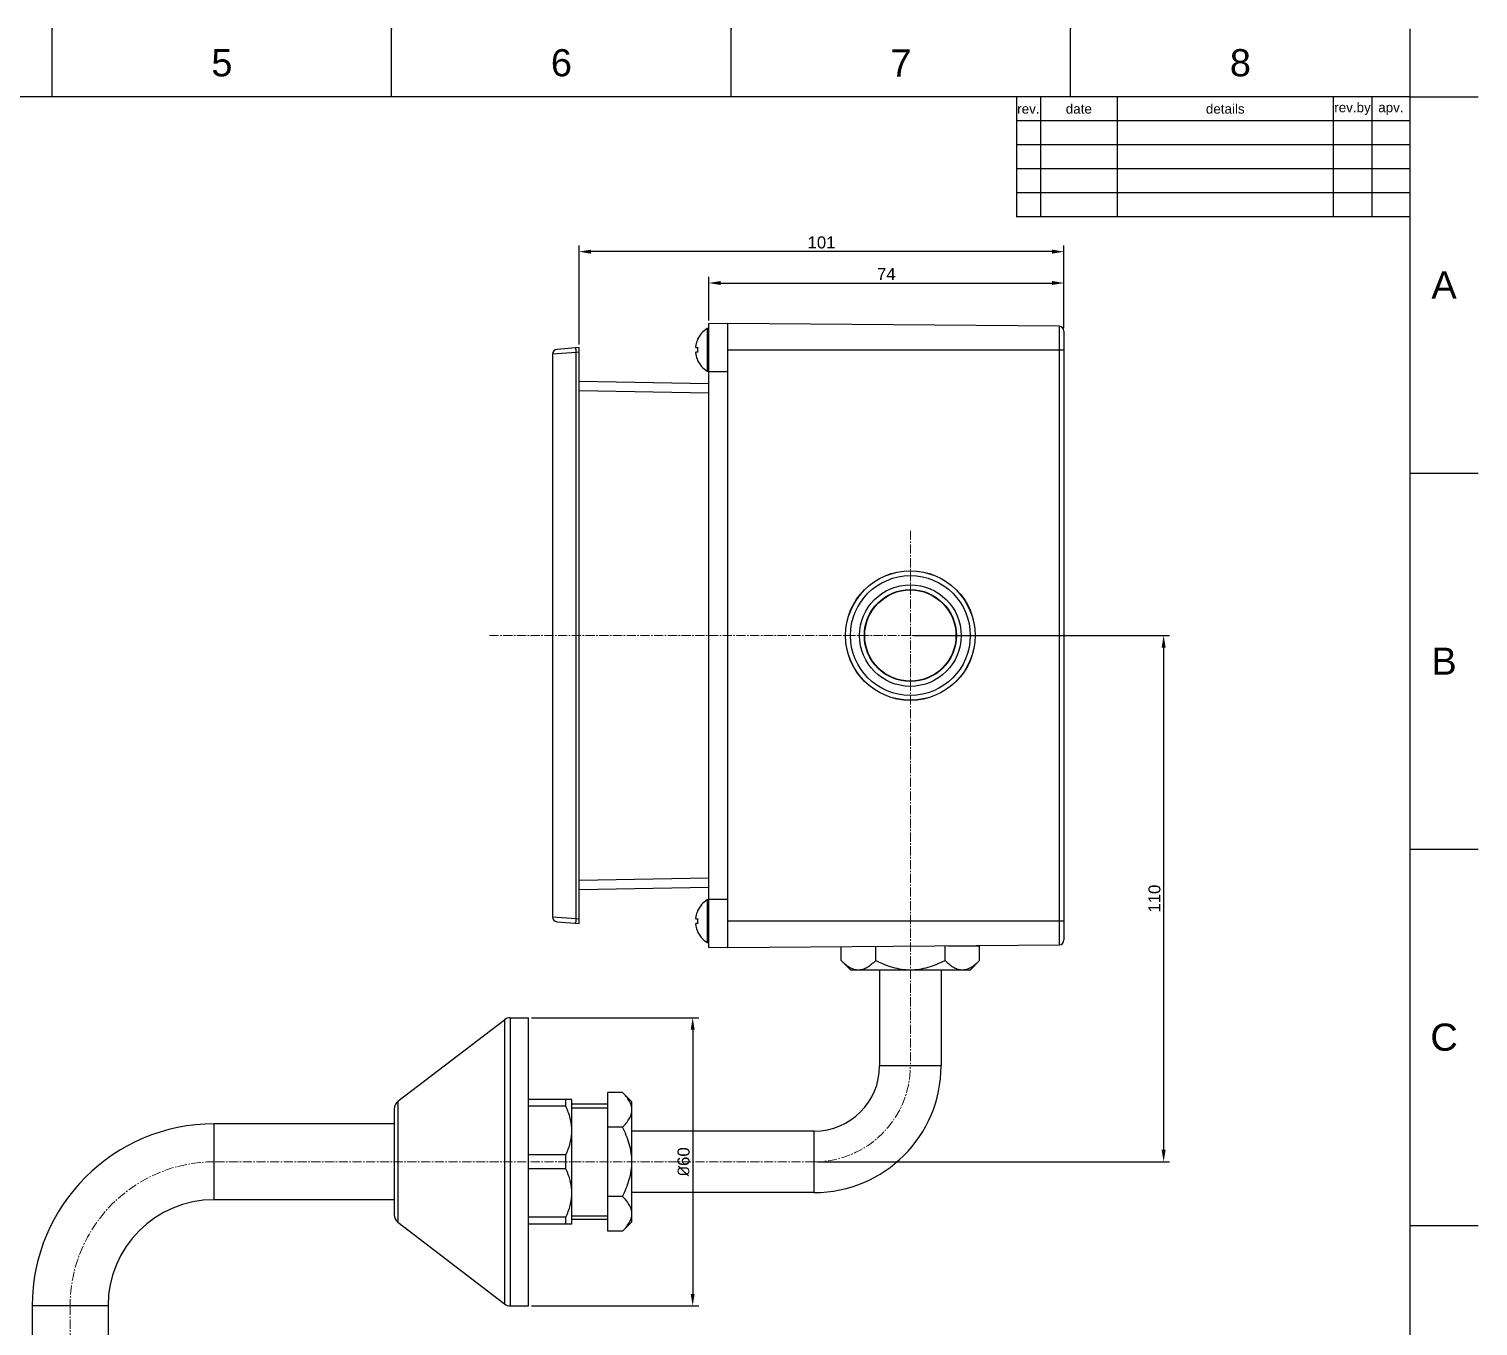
# Model space of a CAD drawing. Header units: millimetres. Extents: x 3440 to 4034, y 651 to 1071.
# Drawn here: x 3732.6 to 4034.4, y 801.3 to 1071.4 of the extents above; entities that cross this region are included whole.
import ezdxf

# ---------------------------------------------------------------- set-up
doc = ezdxf.new("R2010")
doc.units = ezdxf.units.MM
doc.header["$LTSCALE"] = 0.1
doc.linetypes.add('CENTER2', pattern=[28.575, 19.05, -3.175, 3.175, -3.175])
doc.layers.add('Cneter', color=1, linetype='CENTER2', lineweight=13)
for name, color, linetype in [('DIM', 3, 'Continuous'), ('FORM', 7, 'Continuous'), ('MEMBER', 7, 'Continuous'), ('TEXT', 2, 'Continuous')]:
    doc.layers.add(name, color=color, linetype=linetype)
doc.styles.get("Standard").update_dxf_attribs({"font": 'arial.ttf'})
doc.dimstyles.new('ISO-25', dxfattribs={"dimtxt": 2.5, "dimasz": 2.5, "dimexe": 1.25, "dimexo": 0.625, "dimtad": 1, "dimtxsty": 'Standard', "dimcen": 2.5, "dimadec": 0, "dimazin": 0, "dimtfac": 1, "dimtmove": 0, "dimatfit": 3, "dimfxl": 1, "dimarcsym": 0})

# ---------------------------------------------------------------- blocks, each defined once
blk = doc.blocks.new('*D11')
at = {"layer": 'Defpoints', "color": 0, "transparency": 16777216}
for p in [(3916.16, 945.09), (3896.16, 835.49), (3968.92, 835.49)]:
    blk.add_point(p, dxfattribs=at)
at = {"layer": 'DIM', "color": 0, "lineweight": -2, "transparency": 16777216}
for p, q in [((3916.79, 945.09), (3970.17, 945.09)), ((3968.92, 942.59), (3968.92, 837.99)), ((3896.79, 835.49), (3970.17, 835.49))]:
    blk.add_line(p, q, dxfattribs=at)
at = {"layer": 'DIM', "color": 0, "transparency": 16777216}
for points in [[(3968.5, 942.59), (3969.33, 942.59), (3968.92, 945.09)], [(3968.5, 837.99), (3969.33, 837.99), (3968.92, 835.49)]]:
    blk.add_solid(points, dxfattribs=at)
at = {"layer": 'DIM', "color": 0, "transparency": 16777216, "insert": (3967.01, 890.29), "char_height": 2.5, "attachment_point": 5, "rotation": 90}
blk.add_mtext('110', dxfattribs=at)
blk = doc.blocks.new('*D19')
at = {"layer": 'Defpoints', "color": 0, "transparency": 16777216}
for p in [(3836.66, 865.49), (3836.66, 805.49), (3870.83, 805.49)]:
    blk.add_point(p, dxfattribs=at)
at = {"layer": 'DIM', "color": 0, "lineweight": -2, "transparency": 16777216}
for p, q in [((3837.29, 865.49), (3872.08, 865.49)), ((3870.83, 862.99), (3870.83, 807.99)), ((3837.29, 805.49), (3872.08, 805.49))]:
    blk.add_line(p, q, dxfattribs=at)
at = {"layer": 'DIM', "color": 0, "transparency": 16777216}
for points in [[(3870.41, 862.99), (3871.24, 862.99), (3870.83, 865.49)], [(3870.41, 807.99), (3871.24, 807.99), (3870.83, 805.49)]]:
    blk.add_solid(points, dxfattribs=at)
at = {"layer": 'DIM', "color": 0, "transparency": 16777216, "insert": (3868.93, 835.49), "char_height": 2.5, "attachment_point": 5, "rotation": 90}
blk.add_mtext('{\\fISOCPEUR|b0|i0|c0|p34;%%C}60', dxfattribs=at)
blk = doc.blocks.new('*D20')
at = {"layer": 'Defpoints', "color": 0, "transparency": 16777216}
for p in [(3948.16, 1018.51), (3874.16, 1010.09), (3948.16, 1008.49)]:
    blk.add_point(p, dxfattribs=at)
at = {"layer": 'DIM', "color": 0, "lineweight": -2, "transparency": 16777216}
for p, q in [((3874.16, 1010.71), (3874.16, 1019.76)), ((3876.66, 1018.51), (3945.66, 1018.51)), ((3948.16, 1009.11), (3948.16, 1019.76))]:
    blk.add_line(p, q, dxfattribs=at)
at = {"layer": 'DIM', "color": 0, "transparency": 16777216}
for points in [[(3876.66, 1018.93), (3876.66, 1018.09), (3874.16, 1018.51)], [(3945.66, 1018.93), (3945.66, 1018.09), (3948.16, 1018.51)]]:
    blk.add_solid(points, dxfattribs=at)
at = {"layer": 'DIM', "color": 0, "transparency": 16777216, "insert": (3911.16, 1020.39), "char_height": 2.5, "attachment_point": 5}
blk.add_mtext('74', dxfattribs=at)
blk = doc.blocks.new('*D21')
at = {"layer": 'Defpoints', "color": 0, "transparency": 16777216}
for p in [(3847.16, 1025.04), (3948.16, 1009.11), (3847.16, 1005.09)]:
    blk.add_point(p, dxfattribs=at)
at = {"layer": 'DIM', "color": 0, "lineweight": -2, "transparency": 16777216}
for p, q in [((3847.16, 1005.71), (3847.16, 1026.29)), ((3948.16, 1009.74), (3948.16, 1026.29)), ((3945.66, 1025.04), (3849.66, 1025.04))]:
    blk.add_line(p, q, dxfattribs=at)
at = {"layer": 'DIM', "color": 0, "transparency": 16777216}
for points in [[(3849.66, 1025.46), (3849.66, 1024.62), (3847.16, 1025.04)], [(3945.66, 1025.46), (3945.66, 1024.62), (3948.16, 1025.04)]]:
    blk.add_solid(points, dxfattribs=at)
at = {"layer": 'DIM', "color": 0, "transparency": 16777216, "insert": (3897.66, 1026.94), "char_height": 2.5, "attachment_point": 5}
blk.add_mtext('101', dxfattribs=at)

msp = doc.modelspace()

# ---------------------------------------------------------------- linework, layer by layer
for p, q in [((3737.424, 1057.271), (3737.424, 1071.412)), ((3808.131, 1057.271), (3808.131, 1071.412)), ((3878.838, 1057.271), (3878.838, 1071.412)), ((3949.545, 1057.271), (3949.545, 1071.412)), ((4020.252, 1057.271), (4020.252, 1071.412)), ((4020.252, 1057.271), (3454.596, 1057.271)), ((4020.252, 665.554), (4020.252, 1057.271)), ((4020.252, 1057.271), (4034.394, 1057.271)), ((4020.252, 978.928), (4034.394, 978.928)), ((4020.252, 900.584), (4034.394, 900.584)), ((4020.252, 822.241), (4034.394, 822.241))]:
    msp.add_line(p, q)
at = {"color": 7, "linetype": 'Continuous'}
for p, q in [((3874.163, 880.089), (3874.163, 1010.089)), ((3878.163, 1010.019), (3874.163, 1010.089)), ((3878.163, 880.089), (3878.163, 1010.089)), ((3947.172, 1009.487), (3878.163, 1010.089)), ((3947.172, 1009.487), (3947.172, 880.691)), ((3948.163, 1008.487), (3948.163, 881.691)), ((3847.163, 1005.089), (3842.576, 1004.687)), ((3847.163, 885.089), (3847.163, 1005.089)), ((3846.576, 1004.035), (3841.663, 1003.691)), ((3841.663, 1003.691), (3841.663, 886.486)), ((3847.163, 1004.087), (3846.576, 1004.035)), ((3846.576, 886.142), (3846.576, 1004.035)), ((3878.163, 1004.589), (3948.163, 1004.589)), ((3874.163, 1000.089), (3878.163, 1000.089)), ((3847.163, 998.036), (3874.163, 997.565)), ((3874.163, 995.565), (3847.163, 996.037)), ((3847.163, 894.141), (3874.163, 894.612)), ((3874.163, 892.612), (3847.163, 892.141)), ((3878.163, 890.089), (3874.163, 890.089)), ((3841.663, 886.486), (3846.576, 886.143)), ((3842.576, 885.49), (3847.163, 885.089)), ((3846.576, 886.142), (3847.163, 886.091)), ((3948.163, 885.589), (3878.163, 885.589)), ((3874.163, 880.089), (3878.163, 880.159)), ((3878.163, 880.089), (3947.172, 880.691))]:
    msp.add_line(p, q, dxfattribs=at)
for radius in [13.5, 13.476, 12.478, 10.579, 9.579, 9.5]:
    msp.add_circle((3916.163, 945.089), radius, dxfattribs=at)
for centre, start, end in [((3947.163, 1008.487), 0, 89.5), ((3842.663, 1003.691), 95, 180), ((3842.663, 886.486), 180, 265), ((3947.163, 881.691), 270.5, 0)]:
    msp.add_arc(centre, 1, start, end, dxfattribs=at)
for points, knots in [([(3846.576, 1004.035), (3846.57, 1004.096), (3846.56, 1004.218), (3846.545, 1004.399), (3846.531, 1004.573), (3846.52, 1004.729), (3846.512, 1004.842), (3846.508, 1004.916), (3846.506, 1004.958), (3846.505, 1004.989), (3846.504, 1005.012), (3846.505, 1005.023), (3846.505, 1005.031), (3846.506, 1005.031)], [0, 0, 0, 0, 0.1821305, 0.3680199, 0.5469664, 0.7068015, 0.8362816, 0.8876657, 0.9293552, 0.960951, 0.9828379, 0.9956136, 1, 1, 1, 1]), ([(3846.506, 885.146), (3846.505, 885.146), (3846.505, 885.155), (3846.504, 885.165), (3846.505, 885.189), (3846.506, 885.22), (3846.508, 885.262), (3846.512, 885.335), (3846.52, 885.449), (3846.531, 885.604), (3846.545, 885.778), (3846.56, 885.96), (3846.57, 886.082), (3846.576, 886.142)], [0, 0, 0, 0, 0.0043864, 0.0171621, 0.039049, 0.0706448, 0.1123343, 0.1637184, 0.2931985, 0.4530336, 0.6319801, 0.8178695, 1, 1, 1, 1])]:
    msp.add_open_spline(points, degree=3, knots=knots, dxfattribs=at)
for p in [(3737.424, 1071.412), (3808.131, 1071.412), (3878.838, 1071.412), (3949.545, 1071.412), (4020.252, 978.928), (4020.252, 900.584), (4020.252, 822.241)]:
    msp.add_point(p)
at = {"layer": 'Cneter'}
for p, q in [((3916.163, 966.914), (3916.163, 855.489)), ((3828.509, 945.089), (3916.788, 945.089)), ((3896.163, 835.489), (3771.163, 835.489)), ((3741.163, 805.489), (3741.163, 702.489))]:
    msp.add_line(p, q, dxfattribs=at)
for centre, radius, start, end in [((3896.163, 855.489), 20, 270, 0), ((3771.163, 805.489), 30, 90, 180)]:
    msp.add_arc(centre, radius, start, end, dxfattribs=at)
at = {"layer": 'FORM'}
for p, q in [((3938.252, 1057.271), (3938.252, 1032.271)), ((3943.252, 1057.271), (3943.252, 1032.271)), ((3959.252, 1057.271), (3959.252, 1032.271)), ((4004.252, 1057.271), (4004.252, 1032.271)), ((4012.252, 1057.271), (4012.252, 1032.271)), ((4020.252, 1052.271), (3938.252, 1052.271)), ((4020.252, 1047.271), (3938.252, 1047.271)), ((4020.252, 1042.271), (3938.252, 1042.271)), ((4020.252, 1037.271), (3938.252, 1037.271)), ((4020.252, 1032.271), (3938.252, 1032.271))]:
    msp.add_line(p, q, dxfattribs=at)
at = {"layer": 'MEMBER', "color": 7, "linetype": 'Continuous'}
for p, q in [((3873.859, 1009.019), (3873.859, 1000.159)), ((3871.485, 1005.089), (3871.88, 1005.089)), ((3871.853, 1006.789), (3871.88, 1006.789)), ((3871.88, 1004.089), (3871.485, 1004.089)), ((3871.88, 1002.389), (3871.853, 1002.389)), ((3871.853, 887.789), (3871.88, 887.789)), ((3873.859, 890.019), (3873.859, 881.159)), ((3871.485, 886.089), (3871.88, 886.089)), ((3871.88, 885.089), (3871.485, 885.089)), ((3871.88, 883.389), (3871.853, 883.389)), ((3901.729, 877.423), (3901.729, 880.294)), ((3908.946, 877.423), (3908.946, 880.357)), ((3923.38, 877.423), (3923.38, 880.489)), ((3923.998, 880.489), (3930.597, 880.489)), ((3930.597, 877.423), (3930.597, 880.489)), ((3903.663, 875.489), (3901.729, 877.423)), ((3903.663, 875.489), (3928.662, 875.489)), ((3909.763, 875.489), (3909.763, 855.489)), ((3922.563, 875.489), (3922.563, 855.489)), ((3928.663, 875.489), (3930.597, 877.423)), ((3809.447, 848.089), (3831.625, 865.077)), ((3831.625, 865.077), (3831.625, 805.901)), ((3832.841, 865.489), (3832.841, 805.489)), ((3832.841, 865.489), (3836.663, 865.489)), ((3836.663, 805.489), (3836.663, 865.489)), ((3922.563, 855.489), (3909.763, 855.489)), ((3809.447, 848.089), (3809.447, 822.888)), ((3845.663, 848.489), (3836.663, 848.489)), ((3844.413, 847.043), (3844.413, 848.489)), ((3845.663, 822.489), (3845.663, 848.489)), ((3856.229, 849.923), (3853.163, 849.923)), ((3853.163, 821.055), (3853.163, 849.923)), ((3858.163, 847.989), (3856.229, 849.923)), ((3808.663, 846.501), (3808.663, 824.476)), ((3844.413, 847.043), (3836.663, 847.043)), ((3853.163, 847.489), (3845.663, 847.489)), ((3858.163, 822.989), (3858.163, 847.988)), ((3771.163, 827.589), (3771.163, 843.389)), ((3808.663, 843.389), (3771.163, 843.389)), ((3856.229, 842.706), (3853.163, 842.706)), ((3896.163, 841.889), (3858.163, 841.889)), ((3896.163, 829.089), (3896.163, 841.889)), ((3844.413, 836.934), (3836.663, 836.934)), ((3844.413, 834.043), (3844.413, 836.934)), ((3844.413, 834.043), (3836.663, 834.043)), ((3808.663, 827.589), (3771.163, 827.589)), ((3856.229, 828.272), (3853.163, 828.272)), ((3896.163, 829.089), (3858.163, 829.089)), ((3844.413, 823.934), (3836.663, 823.934)), ((3844.413, 822.489), (3844.413, 823.934)), ((3809.447, 822.888), (3831.625, 805.901)), ((3845.663, 822.489), (3836.663, 822.489)), ((3853.163, 823.489), (3845.663, 823.489)), ((3856.229, 821.055), (3853.163, 821.055)), ((3858.163, 822.989), (3856.229, 821.055)), ((3733.263, 805.489), (3733.263, 705.489)), ((3749.063, 805.489), (3733.263, 805.489)), ((3749.063, 805.489), (3749.063, 705.489)), ((3832.841, 805.489), (3836.663, 805.489))]:
    msp.add_line(p, q, dxfattribs=at)
at = {"layer": 'MEMBER', "color": 2, "linetype": 'Continuous'}
for p, q in [((3845.663, 846.739), (3853.163, 846.739)), ((3845.663, 824.239), (3853.163, 824.239))]:
    msp.add_line(p, q, dxfattribs=at)
at = {"layer": 'MEMBER', "color": 7, "linetype": 'Continuous'}
for centre, radius, start, end in [((3876.541, 1004.589), 5.179, 121.19377, 154.86025), ((3873.963, 1008.848), 0.2, 0, 121.19377), ((3876.541, 1004.589), 5.154, 154.73397, 168.81311), ((3876.541, 1004.589), 4.688, 173.87749, 186.12251), ((3876.541, 1004.589), 5.154, 191.18689, 205.26603), ((3876.541, 1004.589), 5.179, 205.13975, 238.80623), ((3873.963, 1000.33), 0.2, 238.80623, 0), ((3876.541, 885.589), 5.154, 154.73397, 168.81311), ((3876.541, 885.589), 5.179, 121.19377, 154.86025), ((3873.963, 889.848), 0.2, 0, 121.19377), ((3876.541, 885.589), 5.154, 191.18689, 205.26603), ((3876.541, 885.589), 4.688, 173.87749, 186.12251), ((3876.541, 885.589), 5.179, 205.13975, 238.80623), ((3873.963, 881.33), 0.2, 238.80623, 0), ((3832.841, 863.489), 2, 90, 127.45058), ((3896.163, 855.489), 26.4, 270, 0), ((3896.163, 855.489), 13.6, 270, 0), ((3810.663, 846.501), 2, 127.45058, 180), ((3771.163, 805.489), 37.9, 90, 180), ((3771.163, 805.489), 22.1, 90, 180), ((3810.663, 824.476), 2, 180, 232.54942), ((3832.841, 807.489), 2, 232.54942, 270)]:
    msp.add_arc(centre, radius, start, end, dxfattribs=at)
for points, knots in [([(3871.485, 1005.589), (3871.479, 1005.557), (3871.467, 1005.493), (3871.455, 1005.401), (3871.446, 1005.315), (3871.443, 1005.24), (3871.445, 1005.185), (3871.45, 1005.149), (3871.454, 1005.128), (3871.46, 1005.111), (3871.467, 1005.099), (3871.475, 1005.091), (3871.482, 1005.089), (3871.485, 1005.089)], [0, 0, 0, 0, 0.1899089, 0.3727045, 0.5412605, 0.6888501, 0.8098589, 0.859164, 0.9006508, 0.9343974, 0.9609533, 0.9817925, 1, 1, 1, 1]), ([(3871.485, 1004.089), (3871.482, 1004.089), (3871.475, 1004.087), (3871.467, 1004.079), (3871.46, 1004.067), (3871.454, 1004.05), (3871.45, 1004.029), (3871.445, 1003.993), (3871.443, 1003.938), (3871.446, 1003.862), (3871.455, 1003.777), (3871.467, 1003.684), (3871.479, 1003.621), (3871.485, 1003.589)], [0, 0, 0, 0, 0.0182075, 0.0390468, 0.0656029, 0.0993496, 0.1408366, 0.1901416, 0.3111504, 0.4587402, 0.6272962, 0.8100917, 1, 1, 1, 1]), ([(3871.485, 886.589), (3871.479, 886.557), (3871.467, 886.493), (3871.455, 886.401), (3871.446, 886.315), (3871.443, 886.24), (3871.445, 886.185), (3871.45, 886.149), (3871.454, 886.128), (3871.46, 886.111), (3871.467, 886.099), (3871.475, 886.091), (3871.482, 886.089), (3871.485, 886.089)], [0, 0, 0, 0, 0.1899089, 0.3727045, 0.5412605, 0.6888501, 0.8098589, 0.859164, 0.9006508, 0.9343974, 0.9609533, 0.9817925, 1, 1, 1, 1]), ([(3871.485, 885.089), (3871.482, 885.089), (3871.475, 885.087), (3871.467, 885.079), (3871.46, 885.067), (3871.454, 885.05), (3871.45, 885.029), (3871.445, 884.993), (3871.443, 884.938), (3871.446, 884.862), (3871.455, 884.777), (3871.467, 884.684), (3871.479, 884.621), (3871.485, 884.589)], [0, 0, 0, 0, 0.0182075, 0.0390468, 0.0656029, 0.0993496, 0.1408366, 0.1901416, 0.3111504, 0.4587402, 0.6272962, 0.8100917, 1, 1, 1, 1]), ([(3901.729, 877.423), (3902.002, 877.15), (3902.553, 876.643), (3903.438, 876.015), (3904.367, 875.592), (3905.021, 875.489), (3905.338, 875.489)], [0, 0, 0, 0, 0.2760779, 0.5341367, 0.7735391, 1, 1, 1, 1]), ([(3905.338, 875.489), (3905.654, 875.489), (3906.308, 875.592), (3907.237, 876.015), (3908.123, 876.643), (3908.673, 877.15), (3908.946, 877.423)], [0, 0, 0, 0, 0.2264611, 0.4658634, 0.7239221, 1, 1, 1, 1]), ([(3908.946, 877.423), (3909.508, 877.142), (3910.652, 876.619), (3912.433, 875.995), (3914.277, 875.585), (3915.535, 875.489), (3916.163, 875.489)], [0, 0, 0, 0, 0.2500227, 0.5000416, 0.750026, 1, 1, 1, 1]), ([(3916.163, 875.489), (3916.791, 875.489), (3918.049, 875.585), (3919.893, 875.995), (3921.674, 876.619), (3922.818, 877.142), (3923.38, 877.423)], [0, 0, 0, 0, 0.2499742, 0.4999586, 0.7499773, 1, 1, 1, 1]), ([(3923.38, 877.423), (3923.653, 877.15), (3924.203, 876.643), (3925.089, 876.015), (3926.017, 875.592), (3926.672, 875.489), (3926.988, 875.489)], [0, 0, 0, 0, 0.2760779, 0.5341367, 0.7735391, 1, 1, 1, 1]), ([(3926.988, 875.489), (3927.305, 875.489), (3927.959, 875.592), (3928.888, 876.015), (3929.773, 876.643), (3930.324, 877.15), (3930.597, 877.423)], [0, 0, 0, 0, 0.2264611, 0.4658634, 0.7239221, 1, 1, 1, 1]), ([(3858.163, 846.314), (3858.163, 846.631), (3858.06, 847.285), (3857.637, 848.214), (3857.009, 849.099), (3856.502, 849.65), (3856.229, 849.923)], [0, 0, 0, 0, 0.2264614, 0.4658641, 0.7239227, 1, 1, 1, 1]), ([(3845.663, 841.989), (3845.663, 842.422), (3845.604, 843.292), (3845.263, 845.011), (3844.789, 846.248), (3844.413, 847.043)], [0, 0, 0, 0, 0.2480161, 0.4970498, 1, 1, 1, 1]), ([(3856.229, 842.706), (3856.502, 842.979), (3857.009, 843.529), (3857.637, 844.415), (3858.06, 845.343), (3858.163, 845.998), (3858.163, 846.314)], [0, 0, 0, 0, 0.2760775, 0.5341363, 0.7735389, 1, 1, 1, 1]), ([(3858.163, 835.489), (3858.163, 836.117), (3858.067, 837.375), (3857.657, 839.219), (3857.033, 841), (3856.51, 842.144), (3856.229, 842.706)], [0, 0, 0, 0, 0.2499742, 0.4999587, 0.7499775, 1, 1, 1, 1]), ([(3844.413, 836.934), (3844.789, 837.729), (3845.263, 838.967), (3845.604, 840.685), (3845.663, 841.555), (3845.663, 841.989)], [0, 0, 0, 0, 0.5029285, 0.7519837, 1, 1, 1, 1]), ([(3845.663, 828.989), (3845.663, 829.422), (3845.604, 830.292), (3845.263, 832.011), (3844.789, 833.248), (3844.413, 834.043)], [0, 0, 0, 0, 0.2480161, 0.4970498, 1, 1, 1, 1]), ([(3856.229, 828.272), (3856.51, 828.834), (3857.033, 829.977), (3857.657, 831.759), (3858.067, 833.603), (3858.163, 834.861), (3858.163, 835.489)], [0, 0, 0, 0, 0.2500226, 0.5000415, 0.7500259, 1, 1, 1, 1]), ([(3844.413, 823.934), (3844.789, 824.729), (3845.263, 825.967), (3845.604, 827.685), (3845.663, 828.555), (3845.663, 828.989)], [0, 0, 0, 0, 0.5029285, 0.7519837, 1, 1, 1, 1]), ([(3858.163, 824.663), (3858.163, 824.98), (3858.06, 825.634), (3857.637, 826.563), (3857.009, 827.449), (3856.502, 827.999), (3856.229, 828.272)], [0, 0, 0, 0, 0.2264614, 0.4658641, 0.7239227, 1, 1, 1, 1]), ([(3856.229, 821.055), (3856.502, 821.328), (3857.009, 821.878), (3857.637, 822.764), (3858.06, 823.693), (3858.163, 824.347), (3858.163, 824.663)], [0, 0, 0, 0, 0.2760775, 0.5341363, 0.7735389, 1, 1, 1, 1])]:
    msp.add_open_spline(points, degree=3, knots=knots, dxfattribs=at)

# ---------------------------------------------------------------- texts
at = {"char_height": 5.657, "attachment_point": 5}
for s, width, insert in [('5', 50, (3772.777, 1064.342)), ('6', 50, (3843.485, 1064.342)), ('7', 50, (3914.192, 1064.342)), ('8', 50, (3984.899, 1064.342)), ('A', 10, (4027.323, 1018.099)), ('B', 10, (4027.323, 939.756)), ('C', 10, (4027.323, 861.412))]:
    msp.add_mtext_dynamic_manual_height_columns(s, width=width, gutter_width=12.5, heights=[0], dxfattribs=dict(at, insert=insert))
at = {"layer": 'TEXT', "char_height": 2, "attachment_point": 5}
for s, width, insert in [('rev.', 5, (3940.752, 1054.771)), ('date', 16, (3951.252, 1054.771)), ('details', 45, (3981.752, 1054.771)), ('rev.by', 8, (4008.252, 1054.771)), ('apv.', 8, (4016.252, 1054.771))]:
    msp.add_mtext_dynamic_manual_height_columns(s, width=width, gutter_width=12.5, heights=[0], dxfattribs=dict(at, insert=insert))

# ---------------------------------------------------------------- dimensions: what is measured, and where the dimension line sits
at = {"layer": 'DIM'}
for base, p1, p2, picture, middle in [((3847.163, 1025.041), (3948.163, 1009.112), (3847.163, 1005.089), '*D21', (3897.663, 1026.942)), ((3948.163, 1018.511), (3874.163, 1010.089), (3948.163, 1008.487), '*D20', (3911.163, 1020.386))]:
    dim = msp.add_linear_dim(base=base, p1=p1, p2=p2, dimstyle='ISO-25', dxfattribs=at)
    dim.commit()
    dim.dimension.update_dxf_attribs({"geometry": picture, "text_midpoint": middle})
dim = msp.add_linear_dim(base=(3968.915, 835.489), p1=(3916.163, 945.089), p2=(3896.163, 835.489), angle=90, dimstyle='ISO-25', override={"dimdec": 0}, dxfattribs=at)
dim.commit()
dim.dimension.update_dxf_attribs({"geometry": '*D11', "text_midpoint": (3967.014, 890.289)})
dim = msp.add_linear_dim(base=(3870.828, 805.489), p1=(3836.663, 865.489), p2=(3836.663, 805.489), angle=90, text='{\\fISOCPEUR|b0|i0|c0|p34;%%C}<>', dimstyle='ISO-25', dxfattribs=at)
dim.commit()
dim.dimension.update_dxf_attribs({"geometry": '*D19', "text_midpoint": (3868.926, 835.489)})

doc.saveas('drawing.dxf')
